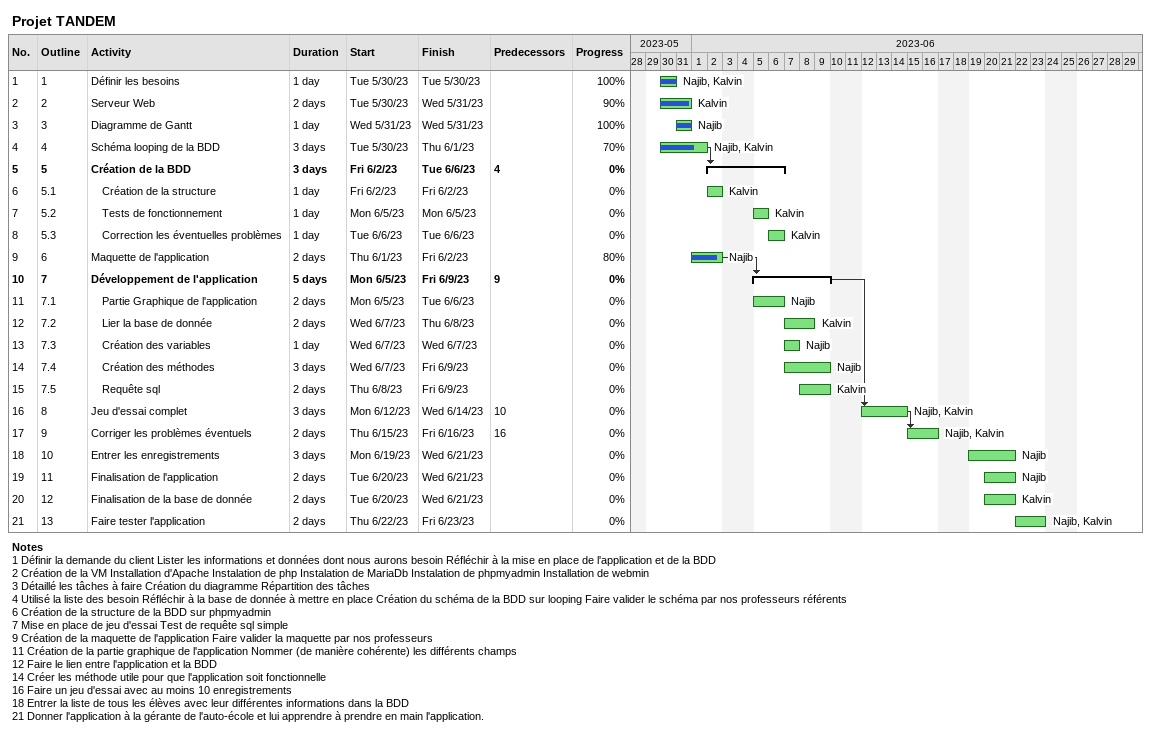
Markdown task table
Projet TANDEM

| ID | WBS | Task | Duration | Start | Finish | Predecessors | Resources | % complete |
|---|---|---|---|---|---|---|---|---|
| 1 | 1 | Définir les besoins | 1d | 2023-05-30 | 2023-05-30 |  | Najib, Kalvin | 100 |
| 2 | 2 | Serveur Web | 2d | 2023-05-30 | 2023-05-31 |  | Kalvin | 90 |
| 3 | 3 | Diagramme de Gantt | 1d | 2023-05-31 | 2023-05-31 |  | Najib | 100 |
| 4 | 4 | Schéma looping de la BDD | 3d | 2023-05-30 | 2023-06-01 |  | Najib, Kalvin | 70 |
| 5 | 5 | **Création de la BDD** | 3d | 2023-06-02 | 2023-06-06 | 4 |  | 0 |
| 6 | 5.1 | Création de la structure | 1d | 2023-06-02 | 2023-06-02 |  | Kalvin | 0 |
| 7 | 5.2 | Tests de fonctionnement | 1d | 2023-06-05 | 2023-06-05 |  | Kalvin | 0 |
| 8 | 5.3 | Correction les éventuelles problèmes | 1d | 2023-06-06 | 2023-06-06 |  | Kalvin | 0 |
| 9 | 6 | Maquette de l'application | 2d | 2023-06-01 | 2023-06-02 |  | Najib | 80 |
| 10 | 7 | **Développement de l'application** | 5d | 2023-06-05 | 2023-06-09 | 9 |  | 0 |
| 11 | 7.1 | Partie Graphique de l'application | 2d | 2023-06-05 | 2023-06-06 |  | Najib | 0 |
| 12 | 7.2 | Lier la base de donnée | 2d | 2023-06-07 | 2023-06-08 |  | Kalvin | 0 |
| 13 | 7.3 | Création des variables | 1d | 2023-06-07 | 2023-06-07 |  | Najib | 0 |
| 14 | 7.4 | Création des méthodes | 3d | 2023-06-07 | 2023-06-09 |  | Najib | 0 |
| 15 | 7.5 | Requête sql | 2d | 2023-06-08 | 2023-06-09 |  | Kalvin | 0 |
| 16 | 8 | Jeu d'essai complet | 3d | 2023-06-12 | 2023-06-14 | 10 | Najib, Kalvin | 0 |
| 17 | 9 | Corriger les problèmes éventuels | 2d | 2023-06-15 | 2023-06-16 | 16 | Najib, Kalvin | 0 |
| 18 | 10 | Entrer les enregistrements | 3d | 2023-06-19 | 2023-06-21 |  | Najib | 0 |
| 19 | 11 | Finalisation de l'application | 2d | 2023-06-20 | 2023-06-21 |  | Najib | 0 |
| 20 | 12 | Finalisation de la base de donnée | 2d | 2023-06-20 | 2023-06-21 |  | Kalvin | 0 |
| 21 | 13 | Faire tester l'application | 2d | 2023-06-22 | 2023-06-23 |  | Najib, Kalvin | 0 |

Notes
- 1: Définir la demande du client Lister les informations et données dont nous aurons besoin Réfléchir à la mise en place de l'application et de la BDD
- 2: Création de la VM Installation d'Apache Instalation de php Instalation de MariaDb Instalation de phpmyadmin Installation de webmin
- 3: Détaillé les tâches à faire Création du diagramme Répartition des tâches
- 4: Utilisé la liste des besoin Réfléchir à la base de donnée à mettre en place Création du schéma de la BDD sur looping Faire valider le schéma par nos professeurs référents
- 6: Création de la structure de la BDD sur phpmyadmin
- 7: Mise en place de jeu d'essai Test de requête sql simple
- 9: Création de la maquette de l'application Faire valider la maquette par nos professeurs
- 11: Création de la partie graphique de l'application Nommer (de manière cohérente) les différents champs
- 12: Faire le lien entre l'application et la BDD
- 14: Créer les méthode utile pour que l'application soit fonctionnelle
- 16: Faire un jeu d'essai avec au moins 10 enregistrements
- 18: Entrer la liste de tous les élèves avec leur différentes informations dans la BDD
- 21: Donner l'application à la gérante de l'auto-école et lui apprendre à prendre en main l'application.
